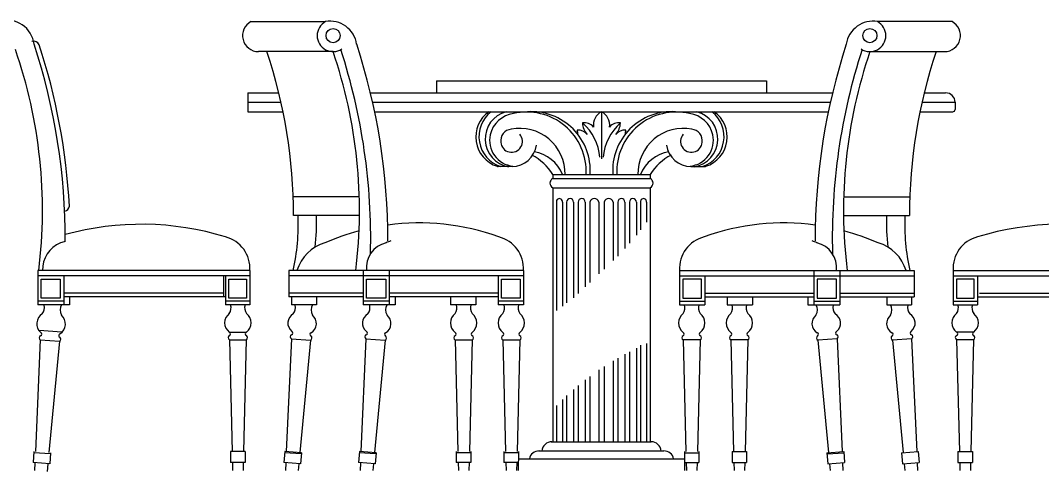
# Model space of a CAD drawing. Header units: inches. Extents: x 10 to 52.5, y 12.2 to 37.
# Drawn here: x 23.417 to 25.585, y 17.708 to 18.664 of the extents above; entities that cross this region are included whole.
import ezdxf

# ---------------------------------------------------------------- set-up
doc = ezdxf.new("R2010")
doc.units = ezdxf.units.IN
doc.header["$MEASUREMENT"] = 0
doc.layers.add('02', color=2, linetype='Continuous')

msp = doc.modelspace()

# ---------------------------------------------------------------- linework, layer by layer
at = {"layer": '02'}
for p, q in [((23.9055, 18.6615), (24.0637, 18.6615)), ((25.3925, 18.6615), (25.2343, 18.6615)), ((24.0797, 18.5979), (23.9215, 18.5979)), ((25.2183, 18.5979), (25.3765, 18.5979)), ((24.299, 18.5359), (24.299, 18.5105)), ((24.299, 18.5359), (24.999, 18.5359)), ((24.999, 18.5359), (24.999, 18.5105)), ((23.899, 18.5105), (23.9646, 18.5105)), ((23.899, 18.5105), (23.899, 18.4705)), ((24.1589, 18.5105), (25.1391, 18.5105)), ((25.3328, 18.5105), (25.379, 18.5105)), ((23.899, 18.4905), (23.9693, 18.4905)), ((24.1636, 18.4905), (25.1344, 18.4905)), ((25.3281, 18.4905), (25.399, 18.4905)), ((25.399, 18.4905), (25.399, 18.4755)), ((23.899, 18.4705), (23.9736, 18.4705)), ((24.1679, 18.4705), (25.1301, 18.4705)), ((24.649, 18.4705), (24.649, 18.3711)), ((25.3237, 18.4705), (25.394, 18.4705)), ((24.4592, 18.3546), (24.4295, 18.3546)), ((24.8388, 18.3546), (24.8686, 18.3546)), ((24.5458, 18.3375), (24.7523, 18.3375)), ((24.5458, 18.3375), (24.5458, 18.3293)), ((24.5458, 18.3293), (24.7523, 18.3293)), ((24.7523, 18.3375), (24.7523, 18.3293)), ((24.5458, 18.3096), (24.5458, 17.7712)), ((24.5458, 18.3096), (24.7523, 18.3096)), ((24.7523, 18.3096), (24.7523, 17.7712)), ((24.135, 18.2902), (23.9949, 18.2902)), ((24.5533, 18.2793), (24.5533, 18.0494)), ((24.5661, 18.2793), (24.5661, 18.059)), ((24.5751, 18.2793), (24.5751, 18.0659)), ((24.5899, 18.2793), (24.5899, 18.0763)), ((24.5996, 18.2793), (24.5996, 18.0854)), ((24.6144, 18.2793), (24.6144, 18.0994)), ((24.6246, 18.2793), (24.6246, 18.109)), ((24.6436, 18.2793), (24.6436, 18.1269)), ((24.6545, 18.2793), (24.6545, 18.1372)), ((24.6735, 18.2793), (24.6735, 18.1551)), ((24.6837, 18.2793), (24.6837, 18.1647)), ((24.6985, 18.2793), (24.6985, 18.1811)), ((24.7082, 18.2793), (24.7082, 18.1921)), ((24.723, 18.2793), (24.723, 18.2094)), ((24.7319, 18.2793), (24.7319, 18.2203)), ((24.7448, 18.2793), (24.7448, 18.2365)), ((25.163, 18.2902), (25.3032, 18.2902)), ((24.1357, 18.2506), (23.9956, 18.2506)), ((25.1623, 18.2506), (25.3025, 18.2506)), ((23.4533, 18.1341), (23.4533, 18.0617)), ((23.9033, 18.1341), (23.4533, 18.1341)), ((23.9033, 18.1341), (23.9033, 18.0617)), ((23.9855, 18.1341), (23.9855, 18.0781)), ((24.4833, 18.1341), (23.9855, 18.1341)), ((24.1437, 18.1341), (24.1437, 18.0617)), ((24.1988, 18.1341), (24.1988, 18.0617)), ((24.4833, 18.1341), (24.4833, 18.0617)), ((24.8148, 18.1341), (25.3125, 18.1341)), ((24.8148, 18.1341), (24.8148, 18.0617)), ((25.0992, 18.1341), (25.0992, 18.0617)), ((25.1543, 18.1341), (25.1543, 18.0617)), ((25.3125, 18.1341), (25.3125, 18.0781)), ((25.3947, 18.1341), (25.3947, 18.0617)), ((25.3947, 18.1341), (25.8447, 18.1341)), ((23.9033, 18.1232), (23.4533, 18.1232)), ((23.5084, 18.1232), (23.5084, 18.0617)), ((23.8471, 18.1232), (23.8471, 18.0781)), ((23.8516, 18.1232), (23.8516, 18.0617)), ((24.4833, 18.1232), (23.9855, 18.1232)), ((24.4296, 18.1232), (24.4296, 18.0617)), ((24.8148, 18.1232), (25.3125, 18.1232)), ((24.8684, 18.1232), (24.8684, 18.0617)), ((25.3947, 18.1232), (25.8447, 18.1232)), ((25.4464, 18.1232), (25.4464, 18.0617)), ((23.8471, 18.0863), (23.5084, 18.0863)), ((24.1437, 18.0863), (23.9855, 18.0863)), ((24.4296, 18.0863), (24.1988, 18.0863)), ((24.8684, 18.0863), (25.0992, 18.0863)), ((25.1543, 18.0863), (25.3125, 18.0863)), ((25.4509, 18.0863), (25.7896, 18.0863)), ((23.5084, 18.0689), (23.4533, 18.0689)), ((23.5209, 18.0617), (23.4533, 18.0617)), ((23.8516, 18.0781), (23.5084, 18.0781)), ((23.5209, 18.0781), (23.5209, 18.0617)), ((23.9033, 18.0689), (23.8516, 18.0689)), ((23.9033, 18.0617), (23.8516, 18.0617)), ((24.1437, 18.0781), (23.9855, 18.0781)), ((23.9916, 18.0781), (23.9916, 18.0617)), ((24.0442, 18.0617), (23.9916, 18.0617)), ((24.0442, 18.0781), (24.0442, 18.0617)), ((24.1988, 18.0689), (24.1437, 18.0689)), ((24.2114, 18.0617), (24.1437, 18.0617)), ((24.4296, 18.0781), (24.1988, 18.0781)), ((24.2114, 18.0781), (24.2114, 18.0617)), ((24.3285, 18.0781), (24.3285, 18.0617)), ((24.3822, 18.0617), (24.3285, 18.0617)), ((24.3822, 18.0781), (24.3822, 18.0617)), ((24.4833, 18.0689), (24.4296, 18.0689)), ((24.4833, 18.0617), (24.4296, 18.0617)), ((24.8148, 18.0689), (24.8684, 18.0689)), ((24.8148, 18.0617), (24.8684, 18.0617)), ((24.8684, 18.0781), (25.0992, 18.0781)), ((24.9158, 18.0781), (24.9158, 18.0617)), ((24.9158, 18.0617), (24.9695, 18.0617)), ((24.9695, 18.0781), (24.9695, 18.0617)), ((25.0867, 18.0781), (25.0867, 18.0617)), ((25.0867, 18.0617), (25.1543, 18.0617)), ((25.0992, 18.0689), (25.1543, 18.0689)), ((25.1543, 18.0781), (25.3125, 18.0781)), ((25.2539, 18.0781), (25.2539, 18.0617)), ((25.2539, 18.0617), (25.3064, 18.0617)), ((25.3064, 18.0781), (25.3064, 18.0617)), ((25.3947, 18.0689), (25.4464, 18.0689)), ((25.3947, 18.0617), (25.4464, 18.0617)), ((25.4464, 18.0781), (25.7896, 18.0781)), ((23.456, 18.0079), (23.5046, 18.0045)), ((23.8592, 18.0039), (23.8962, 18.0039)), ((25.4388, 18.0039), (25.4018, 18.0039)), ((23.4586, 17.9871), (23.4483, 17.7506)), ((23.4586, 17.9871), (23.4991, 17.9842)), ((23.4991, 17.9842), (23.477, 17.7485)), ((23.8597, 17.9875), (23.8656, 17.7509)), ((23.8597, 17.9875), (23.8957, 17.9875)), ((23.8957, 17.9875), (23.8898, 17.7509)), ((23.9912, 17.9893), (23.9805, 17.7506)), ((23.9912, 17.9893), (24.0318, 17.9864)), ((24.0318, 17.9864), (24.0093, 17.7485)), ((24.1494, 17.9893), (24.1387, 17.7506)), ((24.1494, 17.9893), (24.19, 17.9864)), ((24.19, 17.9864), (24.1675, 17.7485)), ((24.3386, 17.9871), (24.3445, 17.7509)), ((24.3386, 17.9871), (24.3746, 17.9871)), ((24.3746, 17.9871), (24.3687, 17.7509)), ((24.4397, 17.9871), (24.4456, 17.7509)), ((24.4397, 17.9871), (24.4757, 17.9871)), ((24.4757, 17.9871), (24.4698, 17.7509)), ((24.7319, 17.9762), (24.7319, 17.7712)), ((24.7448, 17.9797), (24.7448, 17.7712)), ((24.8223, 17.9871), (24.8282, 17.7509)), ((24.8584, 17.9871), (24.8223, 17.9871)), ((24.8584, 17.9871), (24.8525, 17.7509)), ((24.9234, 17.9871), (24.9293, 17.7509)), ((24.9595, 17.9871), (24.9234, 17.9871)), ((24.9595, 17.9871), (24.9536, 17.7509)), ((25.1486, 17.9893), (25.1081, 17.9864)), ((25.1081, 17.9864), (25.1306, 17.7485)), ((25.1486, 17.9893), (25.1593, 17.7506)), ((25.3068, 17.9893), (25.2663, 17.9864)), ((25.2663, 17.9864), (25.2888, 17.7485)), ((25.3068, 17.9893), (25.3176, 17.7506)), ((25.4023, 17.9875), (25.4082, 17.7509)), ((25.4383, 17.9875), (25.4023, 17.9875)), ((25.4383, 17.9875), (25.4325, 17.7509)), ((24.6985, 17.9571), (24.6985, 17.7712)), ((24.7082, 17.9622), (24.7082, 17.7712)), ((24.723, 17.9696), (24.723, 17.7712)), ((24.6545, 17.9308), (24.6545, 17.7712)), ((24.6735, 17.9427), (24.6735, 17.7712)), ((24.6837, 17.9488), (24.6837, 17.7712)), ((24.6246, 17.91), (24.6246, 17.7712)), ((24.6436, 17.9235), (24.6436, 17.7712)), ((24.5996, 17.8905), (24.5996, 17.7712)), ((24.6144, 17.9023), (24.6144, 17.7712)), ((24.5751, 17.8692), (24.5751, 17.7712)), ((24.5899, 17.8823), (24.5899, 17.7712)), ((24.5533, 17.8483), (24.5533, 17.7712)), ((24.5661, 17.8609), (24.5661, 17.7712)), ((24.5421, 17.7712), (24.7541, 17.7712)), ((23.445, 17.7508), (23.4433, 17.7273)), ((23.4802, 17.7457), (23.4448, 17.7482)), ((23.4804, 17.7483), (23.4787, 17.7248)), ((23.8623, 17.7509), (23.8623, 17.7273)), ((23.8932, 17.7509), (23.8623, 17.7509)), ((23.8932, 17.7509), (23.8932, 17.7273)), ((23.9772, 17.7508), (23.9755, 17.7273)), ((24.0124, 17.7457), (23.977, 17.7482)), ((24.0126, 17.7483), (23.9772, 17.7508)), ((24.0126, 17.7483), (24.0109, 17.7248)), ((24.1354, 17.7508), (24.1337, 17.7273)), ((24.1706, 17.7457), (24.1352, 17.7482)), ((24.1708, 17.7483), (24.1354, 17.7508)), ((24.1708, 17.7483), (24.1691, 17.7248)), ((24.3411, 17.7509), (24.3411, 17.7273)), ((24.372, 17.7482), (24.3411, 17.7482)), ((24.372, 17.7509), (24.372, 17.7273)), ((24.4422, 17.7509), (24.4422, 17.7273)), ((24.4731, 17.7482), (24.4422, 17.7482)), ((24.4731, 17.7509), (24.4726, 17.7105)), ((24.4726, 17.7353), (24.8249, 17.7353)), ((24.5152, 17.7519), (24.7811, 17.7519)), ((24.8249, 17.7509), (24.8254, 17.7105)), ((24.8249, 17.7482), (24.8558, 17.7482)), ((24.8558, 17.7509), (24.8558, 17.7273)), ((24.926, 17.7509), (24.926, 17.7273)), ((24.926, 17.7509), (24.9569, 17.7509)), ((24.9569, 17.7509), (24.9569, 17.7273)), ((25.1272, 17.7483), (25.1627, 17.7508)), ((25.1272, 17.7483), (25.1289, 17.7248)), ((25.1274, 17.7457), (25.1628, 17.7482)), ((25.1627, 17.7508), (25.1643, 17.7273)), ((25.2855, 17.7483), (25.3209, 17.7508)), ((25.2855, 17.7483), (25.2871, 17.7248)), ((25.3209, 17.7508), (25.3225, 17.7273)), ((25.4049, 17.7509), (25.4358, 17.7509)), ((25.4049, 17.7509), (25.4049, 17.7273)), ((25.4358, 17.7509), (25.4358, 17.7273)), ((23.4787, 17.7248), (23.4433, 17.7273)), ((23.4472, 17.727), (23.4465, 17.7102)), ((23.4748, 17.725), (23.4731, 17.7084)), ((23.8932, 17.7273), (23.8623, 17.7273)), ((23.8662, 17.7273), (23.8667, 17.7105)), ((23.8892, 17.7273), (23.8888, 17.7105)), ((24.0109, 17.7248), (23.9755, 17.7273)), ((23.9794, 17.727), (23.9787, 17.7102)), ((24.007, 17.725), (24.0055, 17.7105)), ((24.1691, 17.7248), (24.1337, 17.7273)), ((24.1377, 17.727), (24.1369, 17.7102)), ((24.1652, 17.725), (24.1638, 17.7105)), ((24.372, 17.7273), (24.3411, 17.7273)), ((24.3451, 17.7273), (24.3455, 17.7105)), ((24.3681, 17.7273), (24.3676, 17.7105)), ((24.4731, 17.7273), (24.4422, 17.7273)), ((24.4462, 17.7273), (24.4466, 17.7105)), ((24.4692, 17.7273), (24.4687, 17.7105)), ((24.8249, 17.7273), (24.8558, 17.7273)), ((24.8289, 17.7273), (24.8293, 17.7105)), ((24.8518, 17.7273), (24.8514, 17.7105)), ((24.926, 17.7273), (24.9569, 17.7273)), ((24.93, 17.7273), (24.9304, 17.7105)), ((24.9529, 17.7273), (24.9525, 17.7105)), ((25.1289, 17.7248), (25.1643, 17.7273)), ((25.1329, 17.725), (25.1343, 17.7105)), ((25.1604, 17.727), (25.1611, 17.7102)), ((25.2871, 17.7248), (25.3225, 17.7273)), ((25.2911, 17.725), (25.2925, 17.7105)), ((25.3186, 17.727), (25.3193, 17.7102)), ((25.4049, 17.7273), (25.4358, 17.7273)), ((25.4088, 17.7273), (25.4093, 17.7105)), ((25.4318, 17.7273), (25.4314, 17.7105))]:
    msp.add_line(p, q, dxfattribs=at)
for points in [[(23.5009, 18.1162), (23.5009, 18.0759), (23.4603, 18.0759), (23.4603, 18.1162)], [(23.8963, 18.1162), (23.8963, 18.0759), (23.8586, 18.0759), (23.8586, 18.1162)], [(24.1913, 18.1162), (24.1913, 18.0759), (24.1507, 18.0759), (24.1507, 18.1162)], [(24.4763, 18.1162), (24.4763, 18.0759), (24.4366, 18.0759), (24.4366, 18.1162)], [(24.8218, 18.1162), (24.8218, 18.0759), (24.8614, 18.0759), (24.8614, 18.1162)], [(25.1067, 18.1162), (25.1067, 18.0759), (25.1473, 18.0759), (25.1473, 18.1162)], [(25.4017, 18.1162), (25.4017, 18.0759), (25.4394, 18.0759), (25.4394, 18.1162)]]:
    msp.add_lwpolyline(points, close=True, dxfattribs=at)
for centre in [(24.0797, 18.6317), (25.2183, 18.6317)]:
    msp.add_circle(centre, 0.015, dxfattribs=at)
for centre, radius, start, end in [((23.3894, 18.6076), 0.0563, 6.231, 106.6408), ((23.9215, 18.6317), 0.0338, 118.2139, 270), ((24.0797, 18.6317), 0.0338, 118.2139, 303.4985), ((24.0734, 18.6054), 0.0569, 8.324, 99.8269), ((25.2246, 18.6054), 0.0569, 80.1731, 171.676), ((25.2183, 18.6317), 0.0338, 236.5015, 61.7861), ((25.3765, 18.6317), 0.0338, 270, 61.7861), ((22.4283, 18.2617), 1.0351, 352.915, 19.2017), ((23.4451, 18.6078), 0.0121, 21.9439, 110.0587), ((22.1982, 18.2016), 1.3135, 359.7371, 18.2821), ((22.2087, 18.2016), 1.3135, 3.017, 18.2196), ((22.8595, 18.2015), 1.3, 358.6048, 17.9501), ((22.8554, 18.1973), 1.3407, 359.9826, 18.0944), ((26.4427, 18.1973), 1.3407, 161.9056, 180.0174), ((26.4385, 18.2015), 1.3, 162.0499, 181.3952), ((22.9031, 18.2523), 1.0925, 359.912, 18.4416), ((23.1006, 18.2617), 1.0351, 352.915, 18.9505), ((26.1974, 18.2617), 1.0351, 161.0495, 187.085), ((26.3949, 18.2523), 1.0925, 161.5584, 180.088), ((25.379, 18.4905), 0.02, 0, 90), ((24.5001, 18.3456), 0.1252, 356.2734, 93.6757), ((24.7979, 18.3456), 0.1252, 86.3243, 183.7266), ((25.394, 18.4755), 0.005, 270, 0), ((24.4474, 18.417), 0.0651, 124.7103, 252.4632), ((24.4559, 18.4176), 0.0668, 127.6223, 251.5584), ((24.4619, 18.4129), 0.0596, 104.8856, 260.3875), ((24.47, 18.4085), 0.0586, 97.6567, 166.8765), ((24.4906, 18.3438), 0.1261, 357.1152, 103.0431), ((24.6633, 18.4424), 0.0316, 116.873, 187.8839), ((24.6348, 18.4424), 0.0316, 352.1161, 63.127), ((24.8074, 18.3438), 0.1261, 76.9569, 182.8848), ((24.8281, 18.4085), 0.0586, 13.1235, 82.3433), ((24.8361, 18.4129), 0.0596, 279.6125, 75.1144), ((24.8422, 18.4176), 0.0668, 288.4416, 52.3777), ((24.8506, 18.417), 0.0651, 287.5368, 55.2897), ((24.46, 18.409), 0.0247, 96.7269, 187.5878), ((24.4753, 18.3388), 0.0966, 359.2362, 100.8335), ((24.5989, 18.4052), 0.0265, 41.0599, 92.6943), ((24.6503, 18.4317), 0.0527, 180.0161, 189.2267), ((24.6122, 18.4212), 0.026, 40.398, 97.5277), ((24.5365, 18.3645), 0.1097, 4.9772, 48.7072), ((24.6461, 18.448), 0.0373, 181.6656, 222.9765), ((24.7616, 18.3645), 0.1097, 131.2928, 175.0228), ((24.6858, 18.4212), 0.026, 82.4723, 139.602), ((24.6519, 18.448), 0.0373, 317.0235, 358.3344), ((24.6992, 18.4052), 0.0265, 87.3057, 138.9401), ((24.6477, 18.4317), 0.0527, 350.7733, 359.9839), ((24.8228, 18.3388), 0.0966, 79.1665, 180.7638), ((24.838, 18.409), 0.0247, 352.4122, 83.2731), ((24.4663, 18.4098), 0.0547, 167.3382, 264.2512), ((24.4584, 18.4077), 0.023, 184.7911, 41.0686), ((24.8396, 18.4077), 0.023, 138.9314, 355.2089), ((24.8317, 18.4098), 0.0547, 275.7488, 12.6618), ((24.4592, 18.407), 0.0524, 270, 351.9638), ((24.4935, 18.3082), 0.0786, 21.8853, 80.8753), ((24.8045, 18.3082), 0.0786, 99.1247, 158.1147), ((24.8388, 18.407), 0.0524, 188.0362, 270), ((24.4476, 18.2768), 0.1154, 31.7273, 62.1486), ((24.8504, 18.2768), 0.1154, 117.8514, 148.2727), ((24.4295, 18.3596), 0.005, 250.5085, 270), ((24.8686, 18.3596), 0.005, 270, 289.4915), ((24.5508, 18.3194), 0.0111, 116.8411, 243.1589), ((24.7473, 18.3194), 0.0111, 296.8411, 63.1589), ((24.5597, 18.28), 0.00645, 353.773, 186.227), ((24.5825, 18.279), 0.00741, 1.9762, 178.0238), ((24.607, 18.279), 0.00741, 1.9762, 178.0238), ((24.6341, 18.2766), 0.00987, 15.9544, 164.0456), ((24.664, 18.2766), 0.00987, 15.9544, 164.0456), ((24.6911, 18.279), 0.00741, 1.9762, 178.0238), ((24.7156, 18.279), 0.00741, 1.9762, 178.0238), ((24.7383, 18.28), 0.00645, 353.773, 186.227), ((23.5091, 18.2714), 0.0113, 276.5577, 356.8419), ((23.5403, 18.233), 0.4656, 347.7299, 2.1647), ((23.6182, 18.2338), 0.4264, 353.2551, 2.2636), ((24.2627, 17.7384), 0.4966, 70.1668, 97.7656), ((25.0353, 17.7384), 0.4966, 82.2344, 109.8332), ((25.6799, 18.2338), 0.4264, 177.7364, 186.7449), ((25.7577, 18.233), 0.4656, 177.8353, 192.2701), ((23.6735, 17.6255), 0.6066, 72.9597, 105.4685), ((24.2627, 17.7384), 0.4966, 104.9336, 113.8069), ((25.0353, 17.7384), 0.4966, 66.1931, 75.0664), ((25.6246, 17.6255), 0.6066, 74.5315, 107.0403), ((23.5242, 18.1365), 0.0606, 111.9498, 182.28), ((23.6735, 17.6109), 0.6066, 105.4671, 106.4649), ((23.8343, 18.1385), 0.0691, 356.3419, 75.838), ((24.0865, 18.1089), 0.0872, 106.0789, 163.2364), ((24.2048, 18.1397), 0.0547, 103.5678, 185.9639), ((24.3197, 17.8775), 0.3404, 110.2062, 112.0417), ((24.4143, 18.1385), 0.0691, 356.3419, 75.838), ((24.8837, 18.1385), 0.0691, 104.162, 183.6581), ((24.9784, 17.8775), 0.3404, 67.9583, 69.7938), ((25.0932, 18.1397), 0.0547, 354.0361, 76.4322), ((25.2116, 18.1089), 0.0872, 16.7636, 73.9211), ((25.4637, 18.1385), 0.0691, 104.162, 183.6581), ((23.4462, 18.0559), 0.0214, 321.2792, 13.2299), ((23.5221, 18.0505), 0.0214, 148.7498, 210.6305), ((23.842, 18.0553), 0.0214, 325.3243, 17.2751), ((23.9135, 18.0553), 0.0214, 162.7249, 214.6757), ((23.9784, 18.0559), 0.0214, 321.2792, 13.2299), ((24.0543, 18.0505), 0.0214, 148.7498, 210.6305), ((24.1366, 18.0559), 0.0214, 321.2792, 13.2299), ((24.2125, 18.0505), 0.0214, 148.7498, 210.6305), ((24.3208, 18.0553), 0.0214, 325.3243, 17.2751), ((24.3923, 18.0553), 0.0214, 162.7249, 214.6757), ((24.4219, 18.0553), 0.0214, 325.3243, 17.2751), ((24.4934, 18.0553), 0.0214, 162.7249, 214.6757), ((24.8046, 18.0553), 0.0214, 325.3243, 17.2751), ((24.8761, 18.0553), 0.0214, 162.7249, 214.6757), ((24.9057, 18.0553), 0.0214, 325.3243, 17.2751), ((24.9772, 18.0553), 0.0214, 162.7249, 214.6757), ((25.0855, 18.0505), 0.0214, 329.3695, 31.2502), ((25.1614, 18.0559), 0.0214, 166.7701, 218.7208), ((25.2437, 18.0505), 0.0214, 329.3695, 31.2502), ((25.3196, 18.0559), 0.0214, 166.7701, 218.7208), ((25.3846, 18.0553), 0.0214, 325.3243, 17.2751), ((25.4561, 18.0553), 0.0214, 162.7249, 214.6757), ((23.476, 18.0216), 0.0247, 121.9549, 228.5182), ((23.4873, 18.0211), 0.0247, 301.9549, 48.5182), ((23.8743, 18.0233), 0.0246, 126.6944, 233.3056), ((23.8811, 18.0233), 0.0246, 306.6944, 53.3056), ((24.0062, 18.0229), 0.0225, 119.5533, 231.6251), ((24.0219, 18.022), 0.0225, 299.5533, 51.6251), ((24.1644, 18.0229), 0.0225, 119.5533, 231.6251), ((24.1801, 18.022), 0.0225, 299.5533, 51.6251), ((24.3537, 18.0231), 0.0251, 127.2179, 232.7821), ((24.3595, 18.0231), 0.0251, 307.2179, 52.7821), ((24.4547, 18.0231), 0.0251, 127.2179, 232.7821), ((24.4606, 18.0231), 0.0251, 307.2179, 52.7821), ((24.8374, 18.0231), 0.0251, 127.2179, 232.7821), ((24.8433, 18.0231), 0.0251, 307.2179, 52.7821), ((24.9385, 18.0231), 0.0251, 127.2179, 232.7821), ((24.9444, 18.0231), 0.0251, 307.2179, 52.7821), ((25.1179, 18.022), 0.0225, 128.3749, 240.4467), ((25.1336, 18.0229), 0.0225, 308.3749, 60.4467), ((25.2761, 18.022), 0.0225, 128.3749, 240.4467), ((25.2918, 18.0229), 0.0225, 308.3749, 60.4467), ((25.4169, 18.0233), 0.0246, 126.6944, 233.3056), ((25.4237, 18.0233), 0.0246, 306.6944, 53.3056), ((23.4611, 17.9914), 0.00503, 113.2739, 239.914), ((23.4578, 17.9997), 0.00388, 290.3522, 61.5574), ((23.5017, 17.9966), 0.00388, 110.3522, 241.5574), ((23.8619, 17.992), 0.00503, 117.3191, 243.9591), ((23.858, 18), 0.00388, 294.3974, 65.6026), ((23.8974, 18), 0.00388, 114.3974, 245.6026), ((23.8935, 17.992), 0.00503, 296.0409, 62.6809), ((23.9937, 17.9937), 0.00503, 113.2739, 239.914), ((23.9904, 18.0019), 0.00388, 290.3522, 61.5574), ((24.0343, 17.9988), 0.00388, 110.3522, 241.5574), ((24.0299, 17.9911), 0.00503, 291.9957, 58.6357), ((24.152, 17.9937), 0.00503, 113.2739, 239.914), ((24.1486, 18.0019), 0.00388, 290.3522, 61.5574), ((24.1926, 17.9988), 0.00388, 110.3522, 241.5574), ((24.1881, 17.9911), 0.00503, 291.9957, 58.6357), ((24.3408, 17.9916), 0.00503, 117.3191, 243.9591), ((24.3369, 17.9996), 0.00388, 294.3974, 65.6026), ((24.3763, 17.9996), 0.00388, 114.3974, 245.6026), ((24.3724, 17.9916), 0.00503, 296.0409, 62.6809), ((24.4419, 17.9916), 0.00503, 117.3191, 243.9591), ((24.438, 17.9996), 0.00388, 294.3974, 65.6026), ((24.4774, 17.9996), 0.00388, 114.3974, 245.6026), ((24.4735, 17.9916), 0.00503, 296.0409, 62.6809), ((24.8245, 17.9916), 0.00503, 117.3191, 243.9591), ((24.8206, 17.9996), 0.00388, 294.3974, 65.6026), ((24.8601, 17.9996), 0.00388, 114.3974, 245.6026), ((24.8562, 17.9916), 0.00503, 296.0409, 62.6809), ((24.9256, 17.9916), 0.00503, 117.3191, 243.9591), ((24.9217, 17.9996), 0.00388, 294.3974, 65.6026), ((24.9612, 17.9996), 0.00388, 114.3974, 245.6026), ((24.9573, 17.9916), 0.00503, 296.0409, 62.6809), ((25.11, 17.9911), 0.00503, 121.3643, 248.0043), ((25.1055, 17.9988), 0.00388, 298.4426, 69.6478), ((25.1494, 18.0019), 0.00388, 118.4426, 249.6478), ((25.1461, 17.9937), 0.00503, 300.086, 66.7261), ((25.2682, 17.9911), 0.00503, 121.3643, 248.0043), ((25.2637, 17.9988), 0.00388, 298.4426, 69.6478), ((25.3076, 18.0019), 0.00388, 118.4426, 249.6478), ((25.3043, 17.9937), 0.00503, 300.086, 66.7261), ((25.4045, 17.992), 0.00503, 117.3191, 243.9591), ((25.4006, 18), 0.00388, 294.3974, 65.6026), ((25.44, 18), 0.00388, 114.3974, 245.6026), ((25.4361, 17.992), 0.00503, 296.0409, 62.6809), ((23.4972, 17.9889), 0.00503, 291.9957, 58.6357), ((24.543, 17.7508), 0.0204, 87.44, 177.0971), ((24.7551, 17.7508), 0.0204, 2.9029, 92.56), ((24.5161, 17.7315), 0.0204, 87.44, 169.2733), ((24.782, 17.7315), 0.0204, 10.7267, 92.56)]:
    msp.add_arc(centre, radius, start, end, dxfattribs=at)

doc.saveas('drawing.dxf')
